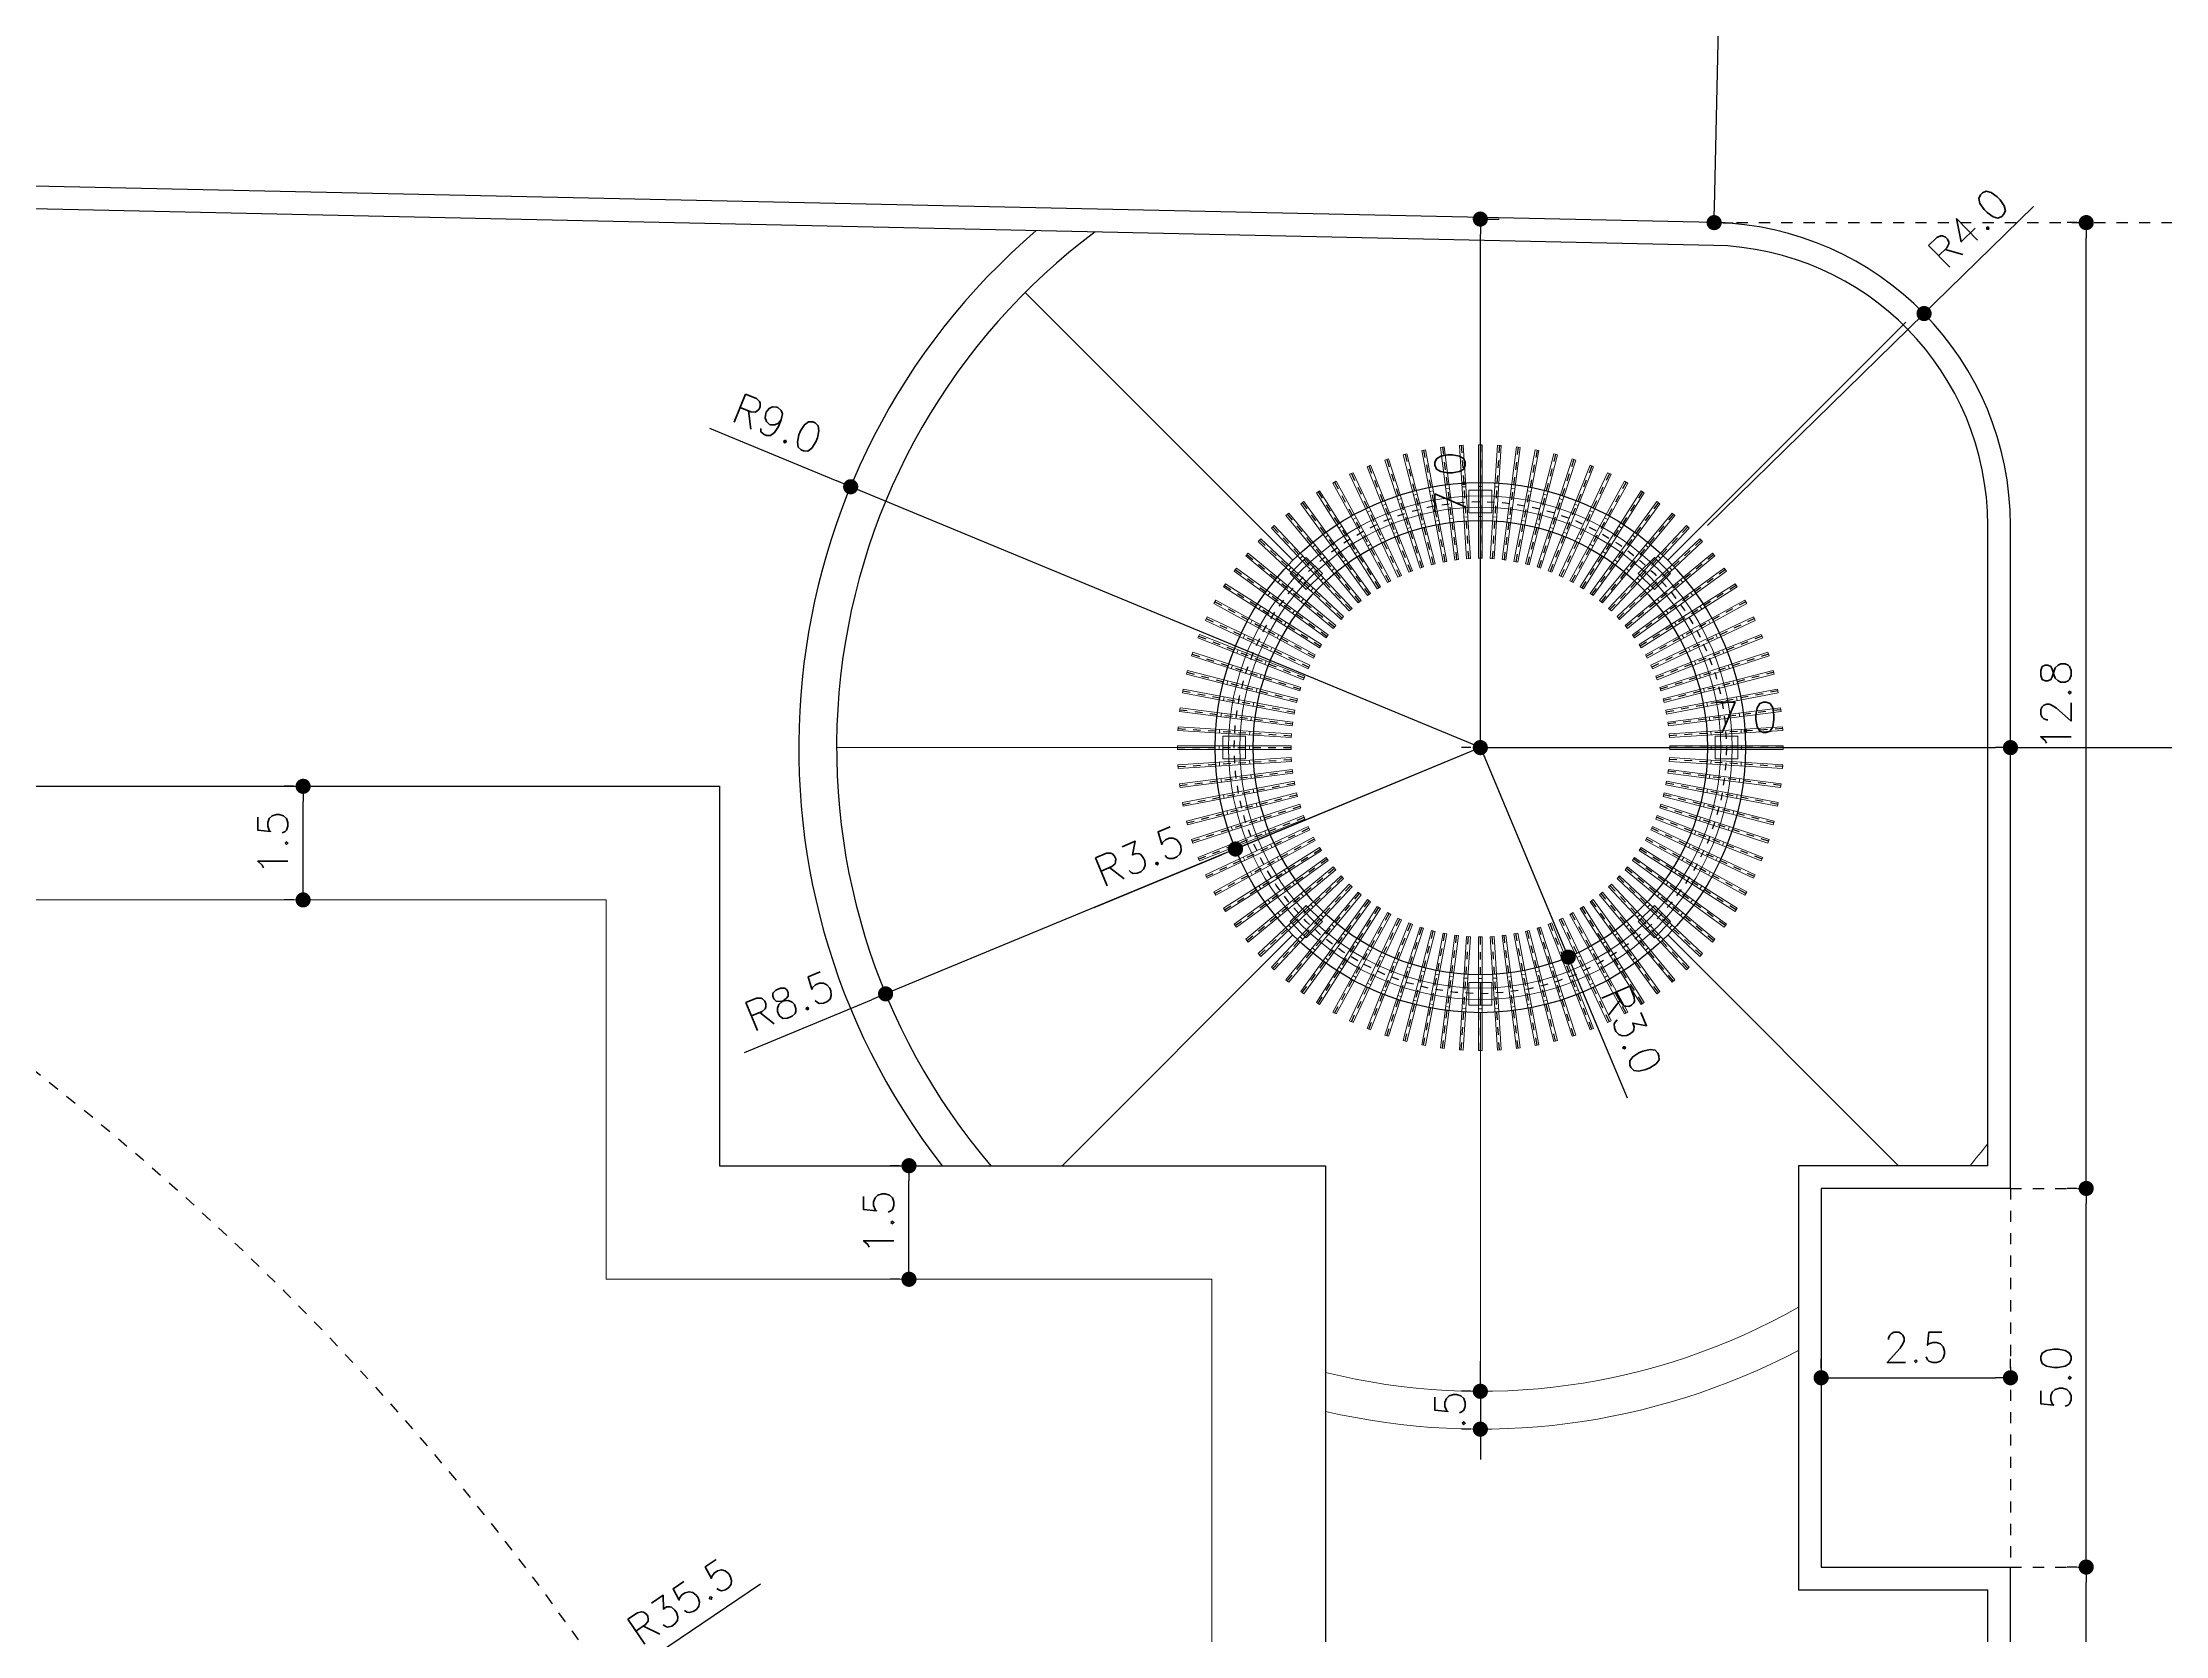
# Model space of a CAD drawing. Extents: x 387222 to 388513, y 9633222 to 9634061.
# Drawn here: x 388007.27 to 388035.3, y 9633347.17 to 9633368.2 of the extents above; entities that cross this region are included whole.
import ezdxf

# ---------------------------------------------------------------- set-up
doc = ezdxf.new("R2010")
doc.units = 0
doc.header["$LTSCALE"] = 0.049213
doc.header["$PDSIZE"] = -2.5
doc.linetypes.add('ACAD_PROJEÇÃO', pattern=[0.2, 0.1, -0.1])
doc.layers.get('Defpoints').update_dxf_attribs({"color": 8})
for name, color, linetype in [('AI-Cotas', 12, 'Continuous'), ('BANCO', 2, 'Continuous'), ('Camada 1', 7, 'Continuous'), ('MEIO-FIO', 3, 'Continuous'), ('P2', 2, 'Continuous'), ('PROJEÇÃO', 8, 'ACAD_PROJEÇÃO')]:
    doc.layers.add(name, color=color, linetype=linetype)
for name, color, linetype, lineweight in [('ARQ_ALVENARIA', 1, 'Continuous', 0), ('ARQ_PISO', 7, 'Continuous', 13), ('PERGOLA', 2, 'Continuous', 13), ('PILAR', 4, 'Continuous', 13), ('VIGA', 6, 'Continuous', 13)]:
    doc.layers.add(name, color=color, linetype=linetype, lineweight=lineweight)
doc.styles.add('RS200', font='romans.shx', dxfattribs={"height": 0.4})
doc.dimstyles.new('Cota 200', dxfattribs={"dimscale": 0.2, "dimtxt": 0.4, "dimasz": 1, "dimexe": 1.25, "dimexo": 0.625, "dimgap": 1, "dimtad": 1, "dimzin": 4, "dimdsep": 46, "dimtxsty": 'RS200', "dimblk": 'DOT', "dimcen": 0.1, "dimclrt": 2, "dimadec": 0, "dimazin": 0, "dimtfac": 1, "dimtix": 1, "dimtmove": 0, "dimatfit": 3, "dimldrblk": 'DOT', "dimfxl": 1, "dimarcsym": 0})

# ---------------------------------------------------------------- blocks, each defined once
blk = doc.blocks.new('_Dot')
at = {"color": 0, "linetype": 'ByBlock', "lineweight": -2}
blk.add_line((-0.5, 0), (-1, 0), dxfattribs=at)
at = {"color": 0, "linetype": 'ByBlock', "const_width": 0.5}
blk.add_lwpolyline([(-0.25, 0, 1), (0.25, 0, 1)], format="xyb", close=True, dxfattribs=at)
blk = doc.blocks.new('*D192')
at = {"layer": 'AI-Cotas', "color": 0, "lineweight": -2, "transparency": 16777216}
for p, q in [((388026.335, 9633365.871), (388026.507, 9633365.871)), ((388026.257, 9633359.091), (388026.257, 9633365.671)), ((388026.132, 9633358.891), (388026.007, 9633358.891))]:
    blk.add_line(p, q, dxfattribs=at)
at = {"layer": 'Defpoints', "color": 0, "transparency": 16777216}
for p in [(388026.21, 9633365.871), (388026.257, 9633365.871), (388026.257, 9633358.891)]:
    blk.add_point(p, dxfattribs=at)
at = {"layer": 'AI-Cotas', "color": 0, "lineweight": -2, "transparency": 16777216, "xscale": 0.2, "yscale": 0.2, "zscale": 0.2}
for p, rotation in [((388026.257, 9633365.871), 90), ((388026.257, 9633358.891), 270)]:
    blk.add_blockref('_Dot', p, dxfattribs=dict(at, rotation=rotation))
at = {"layer": 'AI-Cotas', "color": 2, "transparency": 16777216, "insert": (388025.857, 9633362.381), "char_height": 0.4, "attachment_point": 5, "rotation": 90, "style": 'RS200'}
blk.add_mtext('7.0', dxfattribs=at)
blk = doc.blocks.new('*D193')
at = {"layer": 'AI-Cotas', "color": 0, "lineweight": -2, "transparency": 16777216}
for p, q in [((388026.257, 9633359.016), (388026.257, 9633359.141)), ((388033.257, 9633359.016), (388033.257, 9633359.141)), ((388026.457, 9633358.891), (388033.057, 9633358.891))]:
    blk.add_line(p, q, dxfattribs=at)
at = {"layer": 'Defpoints', "color": 0, "transparency": 16777216}
for p in [(388026.257, 9633358.891), (388033.257, 9633358.891), (388033.257, 9633358.891)]:
    blk.add_point(p, dxfattribs=at)
at = {"layer": 'AI-Cotas', "color": 0, "lineweight": -2, "transparency": 16777216, "xscale": 0.2, "yscale": 0.2, "zscale": 0.2, "rotation": 180}
blk.add_blockref('_Dot', (388026.257, 9633358.891), dxfattribs=at)
at = {"layer": 'AI-Cotas', "color": 0, "lineweight": -2, "transparency": 16777216, "xscale": 0.2, "yscale": 0.2, "zscale": 0.2}
blk.add_blockref('_Dot', (388033.257, 9633358.891), dxfattribs=at)
at = {"layer": 'AI-Cotas', "color": 2, "transparency": 16777216, "insert": (388029.757, 9633359.291), "char_height": 0.4, "attachment_point": 5, "style": 'RS200'}
blk.add_mtext('7.0', dxfattribs=at)
blk = doc.blocks.new('*D194')
at = {"layer": 'AI-Cotas', "color": 0, "lineweight": -2, "transparency": 16777216}
for p, q in [((388026.257, 9633358.891), (388023.024, 9633357.552)), ((388021.158, 9633356.779), (388022.839, 9633357.475))]:
    blk.add_line(p, q, dxfattribs=at)
at = {"layer": 'Defpoints', "color": 0, "transparency": 16777216}
for p in [(388026.257, 9633358.891), (388023.024, 9633357.552)]:
    blk.add_point(p, dxfattribs=at)
at = {"layer": 'AI-Cotas', "color": 0, "lineweight": -2, "transparency": 16777216, "xscale": 0.2, "yscale": 0.2, "zscale": 0.2, "rotation": 22.49999988549815}
blk.add_blockref('_Dot', (388023.024, 9633357.552), dxfattribs=at)
at = {"layer": 'AI-Cotas', "color": 2, "transparency": 16777216, "insert": (388021.753, 9633357.459), "char_height": 0.4, "attachment_point": 5, "rotation": 22.5, "style": 'RS200'}
blk.add_mtext('R3.5', dxfattribs=at)
blk = doc.blocks.new('*D195')
at = {"layer": 'AI-Cotas', "color": 0, "lineweight": -2, "transparency": 16777216}
for p, q in [((388026.257, 9633358.891), (388027.418, 9633356.125)), ((388028.199, 9633354.263), (388027.495, 9633355.941))]:
    blk.add_line(p, q, dxfattribs=at)
at = {"layer": 'Defpoints', "color": 0, "transparency": 16777216}
for p in [(388026.257, 9633358.891), (388027.418, 9633356.125)]:
    blk.add_point(p, dxfattribs=at)
at = {"layer": 'AI-Cotas', "color": 0, "lineweight": -2, "transparency": 16777216, "xscale": 0.2, "yscale": 0.2, "zscale": 0.2, "rotation": 112.756513708396}
blk.add_blockref('_Dot', (388027.418, 9633356.125), dxfattribs=at)
at = {"layer": 'AI-Cotas', "color": 2, "transparency": 16777216, "insert": (388028.255, 9633355.164), "char_height": 0.4, "attachment_point": 5, "rotation": 292.7565, "style": 'RS200'}
blk.add_mtext('R3.0', dxfattribs=at)
blk = doc.blocks.new('*D196')
at = {"layer": 'AI-Cotas', "color": 0, "lineweight": -2, "transparency": 16777216}
for p, q in [((388016.077, 9633363.108), (388017.758, 9633362.412)), ((388026.257, 9633358.891), (388017.943, 9633362.336))]:
    blk.add_line(p, q, dxfattribs=at)
at = {"layer": 'Defpoints', "color": 0, "transparency": 16777216}
for p in [(388017.943, 9633362.336), (388026.257, 9633358.891)]:
    blk.add_point(p, dxfattribs=at)
at = {"layer": 'AI-Cotas', "color": 0, "lineweight": -2, "transparency": 16777216, "xscale": 0.2, "yscale": 0.2, "zscale": 0.2, "rotation": 337.5000001521408}
blk.add_blockref('_Dot', (388017.943, 9633362.336), dxfattribs=at)
at = {"layer": 'AI-Cotas', "color": 2, "transparency": 16777216, "insert": (388016.978, 9633363.168), "char_height": 0.4, "attachment_point": 5, "rotation": 337.5, "style": 'RS200'}
blk.add_mtext('R9.0', dxfattribs=at)
blk = doc.blocks.new('*D197')
at = {"layer": 'AI-Cotas', "color": 0, "lineweight": -2, "transparency": 16777216}
for p, q in [((388026.257, 9633358.891), (388018.404, 9633355.639)), ((388016.539, 9633354.866), (388018.22, 9633355.562))]:
    blk.add_line(p, q, dxfattribs=at)
at = {"layer": 'Defpoints', "color": 0, "transparency": 16777216}
for p in [(388026.257, 9633358.891), (388018.404, 9633355.639)]:
    blk.add_point(p, dxfattribs=at)
at = {"layer": 'AI-Cotas', "color": 0, "lineweight": -2, "transparency": 16777216, "xscale": 0.2, "yscale": 0.2, "zscale": 0.2, "rotation": 22.50000003143309}
blk.add_blockref('_Dot', (388018.404, 9633355.639), dxfattribs=at)
at = {"layer": 'AI-Cotas', "color": 2, "transparency": 16777216, "insert": (388017.134, 9633355.545), "char_height": 0.4, "attachment_point": 5, "rotation": 22.5, "style": 'RS200'}
blk.add_mtext('R8.5', dxfattribs=at)
blk = doc.blocks.new('*D214')
at = {"layer": 'AI-Cotas', "color": 0, "lineweight": -2, "transparency": 16777216}
for p, q in [((388016.754, 9633347.842), (388014.932, 9633346.61)), ((387985.356, 9633326.616), (388014.766, 9633346.498))]:
    blk.add_line(p, q, dxfattribs=at)
at = {"layer": 'Defpoints', "color": 0, "transparency": 16777216}
for p in [(388014.766, 9633346.498), (387985.356, 9633326.616)]:
    blk.add_point(p, dxfattribs=at)
at = {"layer": 'AI-Cotas', "color": 0, "lineweight": -2, "transparency": 16777216, "xscale": 0.2, "yscale": 0.2, "zscale": 0.2, "rotation": 214.0598593126292}
blk.add_blockref('_Dot', (388014.766, 9633346.498), dxfattribs=at)
at = {"layer": 'AI-Cotas', "color": 2, "transparency": 16777216, "insert": (388015.702, 9633347.614), "char_height": 0.4, "attachment_point": 5, "rotation": 34.0599, "style": 'RS200'}
blk.add_mtext('R35.5', dxfattribs=at)
blk = doc.blocks.new('*D223')
at = {"layer": 'AI-Cotas', "color": 0, "lineweight": -2, "transparency": 16777216}
for p, q in [((388033.56, 9633366.035), (388032.259, 9633364.763)), ((388029.257, 9633361.825), (388032.116, 9633364.623))]:
    blk.add_line(p, q, dxfattribs=at)
at = {"layer": 'Defpoints', "color": 0, "transparency": 16777216}
for p in [(388032.116, 9633364.623), (388029.257, 9633361.825)]:
    blk.add_point(p, dxfattribs=at)
at = {"layer": 'AI-Cotas', "color": 0, "lineweight": -2, "transparency": 16777216, "xscale": 0.2, "yscale": 0.2, "zscale": 0.2, "rotation": 224.3775025752357}
blk.add_blockref('_Dot', (388032.116, 9633364.623), dxfattribs=at)
at = {"layer": 'AI-Cotas', "color": 2, "transparency": 16777216, "insert": (388032.701, 9633365.755), "char_height": 0.4, "attachment_point": 5, "rotation": 44.3775, "style": 'RS200'}
blk.add_mtext('R4.0', dxfattribs=at)
blk = doc.blocks.new('*D231')
at = {"layer": 'AI-Cotas', "color": 0, "lineweight": -2, "transparency": 16777216}
for p, q in [((388029.643, 9633373.82), (388029.768, 9633373.817)), ((388029.349, 9633366.024), (388029.514, 9633373.622)), ((388029.469, 9633365.822), (388029.594, 9633365.819))]:
    blk.add_line(p, q, dxfattribs=at)
at = {"layer": 'Defpoints', "color": 0, "transparency": 16777216}
for p in [(388029.518, 9633373.822), (388029.518, 9633373.822), (388029.344, 9633365.824)]:
    blk.add_point(p, dxfattribs=at)
at = {"layer": 'AI-Cotas', "color": 0, "lineweight": -2, "transparency": 16777216, "xscale": 0.2, "yscale": 0.2, "zscale": 0.2}
for p, rotation in [((388029.518, 9633373.822), 88.75500566624338), ((388029.344, 9633365.824), 268.7550056662434)]:
    blk.add_blockref('_Dot', p, dxfattribs=dict(at, rotation=rotation))
at = {"layer": 'AI-Cotas', "color": 2, "transparency": 16777216, "insert": (388029.031, 9633369.832), "char_height": 0.4, "attachment_point": 5, "rotation": 88.755, "style": 'RS200'}
blk.add_mtext('8.0', dxfattribs=at)
blk = doc.blocks.new('*D242')
at = {"layer": 'AI-Cotas', "color": 0, "lineweight": -2, "transparency": 16777216}
for p, q in [((388033.257, 9633359.016), (388033.257, 9633359.141)), ((388041.257, 9633359.016), (388041.257, 9633359.141)), ((388033.457, 9633358.891), (388041.057, 9633358.891))]:
    blk.add_line(p, q, dxfattribs=at)
at = {"layer": 'Defpoints', "color": 0, "transparency": 16777216}
for p in [(388033.257, 9633358.891), (388041.257, 9633358.891), (388041.257, 9633358.891)]:
    blk.add_point(p, dxfattribs=at)
at = {"layer": 'AI-Cotas', "color": 0, "lineweight": -2, "transparency": 16777216, "xscale": 0.2, "yscale": 0.2, "zscale": 0.2, "rotation": 180}
blk.add_blockref('_Dot', (388033.257, 9633358.891), dxfattribs=at)
at = {"layer": 'AI-Cotas', "color": 0, "lineweight": -2, "transparency": 16777216, "xscale": 0.2, "yscale": 0.2, "zscale": 0.2}
blk.add_blockref('_Dot', (388041.257, 9633358.891), dxfattribs=at)
at = {"layer": 'AI-Cotas', "color": 2, "transparency": 16777216, "insert": (388037.257, 9633359.291), "char_height": 0.4, "attachment_point": 5, "style": 'RS200'}
blk.add_mtext('8.0', dxfattribs=at)
blk = doc.blocks.new('*D288')
at = {"layer": 'AI-Cotas', "color": 0, "lineweight": -2, "transparency": 16777216}
for p, q in [((388034.132, 9633348.07), (388034.007, 9633348.07)), ((388034.257, 9633340.87), (388034.257, 9633347.87)), ((388034.132, 9633340.67), (388034.007, 9633340.67))]:
    blk.add_line(p, q, dxfattribs=at)
at = {"layer": 'Defpoints', "color": 0, "transparency": 16777216}
for p in [(388034.257, 9633348.07), (388034.257, 9633348.07), (388034.257, 9633340.67)]:
    blk.add_point(p, dxfattribs=at)
at = {"layer": 'AI-Cotas', "color": 0, "lineweight": -2, "transparency": 16777216, "xscale": 0.2, "yscale": 0.2, "zscale": 0.2}
for p, rotation in [((388034.257, 9633348.07), 90), ((388034.257, 9633340.67), 270)]:
    blk.add_blockref('_Dot', p, dxfattribs=dict(at, rotation=rotation))
at = {"layer": 'AI-Cotas', "color": 2, "transparency": 16777216, "insert": (388033.857, 9633344.37), "char_height": 0.4, "attachment_point": 5, "rotation": 90, "style": 'RS200'}
blk.add_mtext('7.4', dxfattribs=at)
blk = doc.blocks.new('*D289')
at = {"layer": 'AI-Cotas', "color": 0, "lineweight": -2, "transparency": 16777216}
for p, q in [((388034.132, 9633353.07), (388034.007, 9633353.07)), ((388034.257, 9633348.27), (388034.257, 9633352.87)), ((388034.132, 9633348.07), (388034.007, 9633348.07))]:
    blk.add_line(p, q, dxfattribs=at)
at = {"layer": 'Defpoints', "color": 0, "transparency": 16777216}
for p in [(388034.257, 9633353.07), (388034.257, 9633353.07), (388034.257, 9633348.07)]:
    blk.add_point(p, dxfattribs=at)
at = {"layer": 'AI-Cotas', "color": 0, "lineweight": -2, "transparency": 16777216, "xscale": 0.2, "yscale": 0.2, "zscale": 0.2}
for p, rotation in [((388034.257, 9633353.07), 90), ((388034.257, 9633348.07), 270)]:
    blk.add_blockref('_Dot', p, dxfattribs=dict(at, rotation=rotation))
at = {"layer": 'AI-Cotas', "color": 2, "transparency": 16777216, "insert": (388033.857, 9633350.57), "char_height": 0.4, "attachment_point": 5, "rotation": 90, "style": 'RS200'}
blk.add_mtext('5.0', dxfattribs=at)
blk = doc.blocks.new('*D290')
at = {"layer": 'AI-Cotas', "color": 0, "lineweight": -2, "transparency": 16777216}
for p, q in [((388034.132, 9633365.824), (388034.007, 9633365.824)), ((388034.257, 9633353.27), (388034.257, 9633365.624)), ((388034.132, 9633353.07), (388034.007, 9633353.07))]:
    blk.add_line(p, q, dxfattribs=at)
at = {"layer": 'Defpoints', "color": 0, "transparency": 16777216}
for p in [(388034.257, 9633365.824), (388034.257, 9633365.824), (388034.257, 9633353.07)]:
    blk.add_point(p, dxfattribs=at)
at = {"layer": 'AI-Cotas', "color": 0, "lineweight": -2, "transparency": 16777216, "xscale": 0.2, "yscale": 0.2, "zscale": 0.2}
for p, rotation in [((388034.257, 9633365.824), 90), ((388034.257, 9633353.07), 270)]:
    blk.add_blockref('_Dot', p, dxfattribs=dict(at, rotation=rotation))
at = {"layer": 'AI-Cotas', "color": 2, "transparency": 16777216, "insert": (388033.857, 9633359.447), "char_height": 0.4, "attachment_point": 5, "rotation": 90, "style": 'RS200'}
blk.add_mtext('12.8', dxfattribs=at)
blk = doc.blocks.new('*D292')
at = {"layer": 'AI-Cotas', "color": 0, "lineweight": -2, "transparency": 16777216}
for p, q in [((388030.757, 9633350.695), (388030.757, 9633350.82)), ((388033.257, 9633350.695), (388033.257, 9633350.82)), ((388030.957, 9633350.57), (388033.057, 9633350.57))]:
    blk.add_line(p, q, dxfattribs=at)
at = {"layer": 'Defpoints', "color": 0, "transparency": 16777216}
for p in [(388030.757, 9633350.57), (388033.257, 9633350.57), (388033.257, 9633350.57)]:
    blk.add_point(p, dxfattribs=at)
at = {"layer": 'AI-Cotas', "color": 0, "lineweight": -2, "transparency": 16777216, "xscale": 0.2, "yscale": 0.2, "zscale": 0.2, "rotation": 180}
blk.add_blockref('_Dot', (388030.757, 9633350.57), dxfattribs=at)
at = {"layer": 'AI-Cotas', "color": 0, "lineweight": -2, "transparency": 16777216, "xscale": 0.2, "yscale": 0.2, "zscale": 0.2}
blk.add_blockref('_Dot', (388033.257, 9633350.57), dxfattribs=at)
at = {"layer": 'AI-Cotas', "color": 2, "transparency": 16777216, "insert": (388032.007, 9633350.97), "char_height": 0.4, "attachment_point": 5, "style": 'RS200'}
blk.add_mtext('2.5', dxfattribs=at)
blk = doc.blocks.new('*D299')
at = {"layer": 'AI-Cotas', "color": 0, "lineweight": -2, "transparency": 16777216}
for p, q in [((388018.588, 9633353.37), (388018.463, 9633353.37)), ((388018.713, 9633352.07), (388018.713, 9633353.17)), ((388018.588, 9633351.87), (388018.463, 9633351.87))]:
    blk.add_line(p, q, dxfattribs=at)
at = {"layer": 'Defpoints', "color": 0, "transparency": 16777216}
for p in [(388018.713, 9633353.37), (388018.713, 9633353.37), (388018.713, 9633351.87)]:
    blk.add_point(p, dxfattribs=at)
at = {"layer": 'AI-Cotas', "color": 0, "lineweight": -2, "transparency": 16777216, "xscale": 0.2, "yscale": 0.2, "zscale": 0.2}
for p, rotation in [((388018.713, 9633353.37), 90), ((388018.713, 9633351.87), 270)]:
    blk.add_blockref('_Dot', p, dxfattribs=dict(at, rotation=rotation))
at = {"layer": 'AI-Cotas', "color": 2, "transparency": 16777216, "insert": (388018.313, 9633352.62), "char_height": 0.4, "attachment_point": 5, "rotation": 90, "style": 'RS200'}
blk.add_mtext('1.5', dxfattribs=at)
blk = doc.blocks.new('*D300')
at = {"layer": 'AI-Cotas', "color": 0, "lineweight": -2, "transparency": 16777216}
for p, q in [((388010.588, 9633358.38), (388010.463, 9633358.38)), ((388010.713, 9633357.08), (388010.713, 9633358.18)), ((388010.588, 9633356.88), (388010.463, 9633356.88))]:
    blk.add_line(p, q, dxfattribs=at)
at = {"layer": 'Defpoints', "color": 0, "transparency": 16777216}
for p in [(388010.713, 9633358.38), (388010.713, 9633358.38), (388010.713, 9633356.88)]:
    blk.add_point(p, dxfattribs=at)
at = {"layer": 'AI-Cotas', "color": 0, "lineweight": -2, "transparency": 16777216, "xscale": 0.2, "yscale": 0.2, "zscale": 0.2}
for p, rotation in [((388010.713, 9633358.38), 90), ((388010.713, 9633356.88), 270)]:
    blk.add_blockref('_Dot', p, dxfattribs=dict(at, rotation=rotation))
at = {"layer": 'AI-Cotas', "color": 2, "transparency": 16777216, "insert": (388010.313, 9633357.63), "char_height": 0.4, "attachment_point": 5, "rotation": 90, "style": 'RS200'}
blk.add_mtext('1.5', dxfattribs=at)
blk = doc.blocks.new('Pergola')
at = {"layer": 'PERGOLA'}
blk.add_lwpolyline([(0.025, 0.75), (-0.025, 0.75), (-0.025, -0.75), (0.025, -0.75)], close=True, dxfattribs=at)
for points in [[(-0.025, 0.2), (0.025, 0.2)], [(-0.025, -0.2), (0.025, -0.2)]]:
    blk.add_lwpolyline(points, dxfattribs=at)
at = {"layer": 'PROJEÇÃO'}
blk.add_lwpolyline([(0, 0.75), (0, -0.75)], dxfattribs=at)
blk = doc.blocks.new('CAR 02')
blk.add_lwpolyline([(0, -3.1), (0, -3.4)])
blk.add_point((0, 0))
at = {"layer": 'BANCO'}
for radius in [3.5, 3]:
    blk.add_circle((0, 0), radius, dxfattribs=at)
at = {"layer": 'PERGOLA'}
blk.add_lwpolyline([(0.477, -3.972), (0.526, -3.965), (0.338, -2.477), (0.289, -2.483)], close=True, dxfattribs=at)
for points in [[(0.407, -3.023), (0.357, -3.029)], [(0.457, -3.42), (0.408, -3.426)]]:
    blk.add_lwpolyline(points, dxfattribs=at)
at = {"layer": 'PILAR'}
for points in [[(-0.15, 3.1), (0.15, 3.1), (0.15, 3.4), (-0.15, 3.4)], [(-2.298, 2.086), (-2.086, 2.298), (-2.298, 2.51), (-2.51, 2.298)], [(2.086, 2.298), (2.298, 2.086), (2.51, 2.298), (2.298, 2.51)], [(-3.1, -0.15), (-3.1, 0.15), (-3.4, 0.15), (-3.4, -0.15)], [(3.1, 0.15), (3.1, -0.15), (3.4, -0.15), (3.4, 0.15)], [(-2.086, -2.298), (-2.298, -2.086), (-2.51, -2.298), (-2.298, -2.51)], [(2.298, -2.086), (2.086, -2.298), (2.298, -2.51), (2.51, -2.298)], [(0.15, -3.1), (-0.15, -3.1), (-0.15, -3.4), (0.15, -3.4)]]:
    blk.add_lwpolyline(points, close=True, dxfattribs=at)
at = {"layer": 'PROJEÇÃO'}
blk.add_lwpolyline([(0.501, -3.968), (0.313, -2.48)], dxfattribs=at)
blk.add_circle((0, 0), 3.25, dxfattribs=at)
at = {"layer": 'VIGA'}
for radius in [3.325, 3.175]:
    blk.add_circle((0, 0), radius, dxfattribs=at)
at = {"layer": 'PERGOLA'}
for p, rotation in [((-0.609, 3.192), 10.80000000000001), ((-0.407, 3.224), 7.200000000000002), ((-0.204, 3.244), 3.600000000000009), ((0.204, 3.244), 356.4), ((0.407, 3.224), 352.8000000000001), ((0.609, 3.192), 349.2000000000001), ((-1.196, 3.022), 21.6), ((-1.004, 3.091), 18), ((-0.808, 3.148), 14.4), ((0.808, 3.148), 345.6), ((1.004, 3.091), 342), ((1.196, 3.022), 338.4), ((-1.741, 2.744), 32.39999999999999), ((-1.566, 2.848), 28.8), ((-1.384, 2.941), 25.20000000000001), ((1.384, 2.941), 334.8), ((1.566, 2.848), 331.2), ((1.741, 2.744), 327.6000000000001), ((-2.072, 2.504), 39.60000000000002), ((-1.91, 2.629), 36.00000000000001), ((1.91, 2.629), 324), ((2.072, 2.504), 320.4), ((-2.225, 2.369), 43.20000000000002), ((2.225, 2.369), 316.8000000000001), ((-2.504, 2.072), 50.40000000000002), ((-2.369, 2.225), 46.79999999999999), ((2.369, 2.225), 313.2), ((2.504, 2.072), 309.6), ((-2.629, 1.91), 54.00000000000001), ((2.629, 1.91), 306.0000000000001), ((-2.744, 1.741), 57.60000000000002), ((2.744, 1.741), 302.4), ((-2.941, 1.384), 64.79999999999998), ((-2.848, 1.566), 61.20000000000001), ((2.848, 1.566), 298.8), ((2.941, 1.384), 295.2), ((-3.022, 1.196), 68.40000000000002), ((3.022, 1.196), 291.6), ((-3.091, 1.004), 72), ((3.091, 1.004), 288), ((-3.148, 0.808), 75.60000000000001), ((3.148, 0.808), 284.4), ((-3.192, 0.609), 79.20000000000002), ((3.192, 0.609), 280.8), ((-3.224, 0.407), 82.8), ((3.224, 0.407), 277.2), ((-3.25, 0), 90), ((-3.244, 0.204), 86.40000000000002), ((3.244, 0.204), 273.6), ((3.25, 0), 270), ((-3.244, -0.204), 93.60000000000001), ((3.244, -0.204), 266.4), ((-3.224, -0.407), 97.2), ((-3.192, -0.609), 100.8), ((3.192, -0.609), 259.1999999999999), ((3.224, -0.407), 262.8), ((-3.148, -0.808), 104.4), ((-3.091, -1.004), 108), ((3.091, -1.004), 252), ((3.148, -0.808), 255.6), ((-3.022, -1.196), 111.6), ((-2.941, -1.384), 115.2), ((2.941, -1.384), 244.8), ((3.022, -1.196), 248.4), ((-2.848, -1.566), 118.8), ((-2.744, -1.741), 122.4), ((2.744, -1.741), 237.6), ((2.848, -1.566), 241.2), ((-2.629, -1.91), 126), ((-2.504, -2.072), 129.6), ((2.504, -2.072), 230.4), ((2.629, -1.91), 234), ((-2.369, -2.225), 133.2), ((-2.225, -2.369), 136.8), ((-2.072, -2.504), 140.4), ((2.072, -2.504), 219.6), ((2.225, -2.369), 223.2), ((2.369, -2.225), 226.8), ((-1.91, -2.629), 144), ((-1.741, -2.744), 147.6), ((-1.566, -2.848), 151.2), ((1.566, -2.848), 208.8), ((1.741, -2.744), 212.4), ((1.91, -2.629), 216), ((-1.384, -2.941), 154.8), ((-1.196, -3.022), 158.4), ((-1.004, -3.091), 162), ((-0.808, -3.148), 165.6), ((-0.609, -3.192), 169.2), ((-0.407, -3.224), 172.8), ((-0.204, -3.244), 176.4), ((0, -3.25), 180), ((0.204, -3.244), 183.5999999999999), ((0.609, -3.192), 190.8), ((0.808, -3.148), 194.4), ((1.004, -3.091), 198), ((1.196, -3.022), 201.6), ((1.384, -2.941), 205.2)]:
    blk.add_blockref('Pergola', p, dxfattribs=dict(at, rotation=rotation))
blk.add_blockref('Pergola', (0, 3.25), dxfattribs=at)
blk = doc.blocks.new('*D579')
at = {"layer": 'AI-Cotas', "color": 0, "lineweight": -2, "transparency": 16777216}
for p, q in [((388026.257, 9633350.591), (388026.257, 9633350.791)), ((388026.132, 9633350.391), (388026.007, 9633350.391)), ((388026.257, 9633350.391), (388026.257, 9633349.891)), ((388026.132, 9633349.891), (388026.007, 9633349.891)), ((388026.257, 9633349.691), (388026.257, 9633349.491))]:
    blk.add_line(p, q, dxfattribs=at)
at = {"layer": 'Defpoints', "color": 0, "transparency": 16777216}
for p in [(388026.257, 9633350.391), (388026.257, 9633349.891), (388026.257, 9633349.891)]:
    blk.add_point(p, dxfattribs=at)
at = {"layer": 'AI-Cotas', "color": 0, "lineweight": -2, "transparency": 16777216, "xscale": 0.2, "yscale": 0.2, "zscale": 0.2}
for p, rotation in [((388026.257, 9633350.391), 270), ((388026.257, 9633349.891), 90)]:
    blk.add_blockref('_Dot', p, dxfattribs=dict(at, rotation=rotation))
at = {"layer": 'AI-Cotas', "color": 2, "transparency": 16777216, "insert": (388025.857, 9633350.141), "char_height": 0.4, "attachment_point": 5, "rotation": 90, "style": 'RS200'}
blk.add_mtext('.5', dxfattribs=at)

msp = doc.modelspace()

# ---------------------------------------------------------------- linework, layer by layer
at = {"layer": 'ARQ_ALVENARIA'}
msp.add_lwpolyline([(388006.713, 9633331.86), (388006.713, 9633339.37), (387986.713, 9633339.37), (387986.713, 9633349.37), (388006.713, 9633349.37), (388006.713, 9633356.88), (388014.713, 9633356.88), (388014.713, 9633351.87), (388022.713, 9633351.87), (388022.713, 9633336.87), (388014.713, 9633336.87), (388014.713, 9633331.86)], close=True, dxfattribs=at)
at = {"layer": 'ARQ_PISO'}
for points in [[(388026.257, 9633362.391), (388026.257, 9633365.571)], [(388023.783, 9633361.366), (388020.247, 9633364.902)], [(388028.732, 9633361.366), (388031.874, 9633364.508)], [(388022.757, 9633358.891), (388017.757, 9633358.891)], [(388029.757, 9633358.891), (388032.957, 9633358.891)], [(388023.783, 9633356.417), (388020.736, 9633353.37)], [(388028.732, 9633356.417), (388031.778, 9633353.37)], [(388026.257, 9633355.391), (388026.257, 9633350.391)]]:
    msp.add_lwpolyline(points, dxfattribs=at)
for radius in [3.5, 3]:
    msp.add_circle((388026.257, 9633358.891), radius, dxfattribs=at)
for radius, start, end in [(8.5, 319.4937, 322.0209), (8.5, 256.0815, 299.6116), (9, 256.869, 297.8181)]:
    msp.add_arc((388026.257, 9633358.891), radius, start, end, dxfattribs=at)
at = {"layer": 'Camada 1'}
for radius, start, end in [(9, 130.6594, 217.8391), (8.5, 126.7522, 220.5063)]:
    msp.add_arc((388026.257, 9633358.891), radius, start, end, dxfattribs=at)
at = {"layer": 'MEIO-FIO'}
for points in [[(388033.257, 9633353.07), (388033.257, 9633361.825, 0.407863), (388029.344, 9633365.824), (388006.535, 9633366.32), (387987.171, 9633366.746), (387980.619, 9633366.903), (387948.739, 9633367.53, 0.412923), (387944.661, 9633363.628), (387943.804, 9633328.072, 0.425435), (387947.859, 9633323.976), (387962.233, 9633324.178)], [(388032.957, 9633353.37), (388032.957, 9633361.825, 0.407863), (388029.338, 9633365.524), (388006.528, 9633366.02), (387987.164, 9633366.446), (387980.612, 9633366.603), (387948.733, 9633367.23, 0.412923), (387944.961, 9633363.62), (387944.104, 9633328.065, 0.425435), (387947.855, 9633324.276), (387962.105, 9633324.477)]]:
    msp.add_lwpolyline(points, format="xyb", dxfattribs=at)
for points in [[(388032.957, 9633353.37), (388030.457, 9633353.37), (388030.457, 9633347.77), (388032.957, 9633347.77)], [(388033.257, 9633353.07), (388030.757, 9633353.07), (388030.757, 9633348.07), (388033.257, 9633348.07)], [(388033.257, 9633340.67), (388033.257, 9633348.07)], [(388032.957, 9633340.97), (388032.957, 9633347.77)]]:
    msp.add_lwpolyline(points, dxfattribs=at)
at = {"layer": 'P2'}
msp.add_lwpolyline([(388005.213, 9633353.67), (388005.213, 9633358.38), (388016.213, 9633358.38), (388016.213, 9633353.37), (388024.213, 9633353.37), (388024.213, 9633335.37), (388016.213, 9633335.37), (388016.213, 9633330.36), (388005.213, 9633330.36), (388005.213, 9633335.07)], dxfattribs=at)
at = {"layer": 'PROJEÇÃO', "ltscale": 30}
for points in [[(388029.344, 9633365.824), (388048.913, 9633365.824)], [(388033.257, 9633353.07), (388034.257, 9633353.07)], [(388033.257, 9633353.07), (388033.257, 9633348.07)], [(388033.257, 9633348.07), (388034.257, 9633348.07)]]:
    msp.add_lwpolyline(points, dxfattribs=at)
msp.add_circle((387985.356, 9633326.616), 35.5, dxfattribs=at)

# ---------------------------------------------------------------- block references
msp.add_blockref('CAR 02', (388026.257, 9633358.891))

# ---------------------------------------------------------------- dimensions: what is measured, and where the dimension line sits
at = {"layer": 'AI-Cotas'}
for p1, p2, picture, middle in [((388029.344, 9633365.824), (388029.518, 9633373.822), '*D231', (388029.031, 9633369.832)), ((388026.257, 9633350.391), (388026.257, 9633349.891), '*D579', (388025.857, 9633350.141))]:
    dim = msp.add_aligned_dim(p1=p1, p2=p2, distance=0, dimstyle='Cota 200', override={"dimdec": 1}, dxfattribs=at)
    dim.commit()
    dim.dimension.update_dxf_attribs({"geometry": picture, "text_midpoint": middle})
for center, mpoint, picture, middle in [((388029.257, 9633361.825), (388032.116, 9633364.623), '*D223', (388032.701, 9633365.755)), ((388026.257, 9633358.891), (388017.943, 9633362.336), '*D196', (388016.978, 9633363.168)), ((388026.257, 9633358.891), (388018.404, 9633355.639), '*D197', (388017.134, 9633355.545)), ((388026.257, 9633358.891), (388023.024, 9633357.552), '*D194', (388021.753, 9633357.459)), ((388026.257, 9633358.891), (388027.418, 9633356.125), '*D195', (388028.255, 9633355.164)), ((387985.356, 9633326.616), (388014.766, 9633346.498), '*D214', (388015.702, 9633347.614))]:
    dim = msp.add_radius_dim(center=center, mpoint=mpoint, dimstyle='Cota 200', override={"dimdec": 1}, dxfattribs=at)
    dim.commit()
    dim.dimension.update_dxf_attribs({"geometry": picture, "text_midpoint": middle})
for base, p1, p2, picture, middle in [((388026.257, 9633365.871), (388026.257, 9633358.891), (388026.21, 9633365.871), '*D192', (388025.857, 9633362.381)), ((388034.257, 9633365.824), (388034.257, 9633353.07), (388034.257, 9633365.824), '*D290', (388033.857, 9633359.447)), ((388010.713, 9633358.38), (388010.713, 9633356.88), (388010.713, 9633358.38), '*D300', (388010.313, 9633357.63)), ((388018.713, 9633353.37), (388018.713, 9633351.87), (388018.713, 9633353.37), '*D299', (388018.313, 9633352.62)), ((388034.257, 9633353.07), (388034.257, 9633348.07), (388034.257, 9633353.07), '*D289', (388033.857, 9633350.57)), ((388034.257, 9633348.07), (388034.257, 9633340.67), (388034.257, 9633348.07), '*D288', (388033.857, 9633344.37))]:
    dim = msp.add_linear_dim(base=base, p1=p1, p2=p2, angle=90, dimstyle='Cota 200', override={"dimdec": 1}, dxfattribs=at)
    dim.commit()
    dim.dimension.update_dxf_attribs({"geometry": picture, "text_midpoint": middle})
for base, p1, p2, picture, middle in [((388033.257, 9633358.891), (388026.257, 9633358.891), (388033.257, 9633358.891), '*D193', (388029.757, 9633359.291)), ((388041.257, 9633358.891), (388033.257, 9633358.891), (388041.257, 9633358.891), '*D242', (388037.257, 9633359.291)), ((388033.257, 9633350.57), (388030.757, 9633350.57), (388033.257, 9633350.57), '*D292', (388032.007, 9633350.97))]:
    dim = msp.add_linear_dim(base=base, p1=p1, p2=p2, dimstyle='Cota 200', override={"dimdec": 1}, dxfattribs=at)
    dim.commit()
    dim.dimension.update_dxf_attribs({"geometry": picture, "text_midpoint": middle})

doc.saveas('drawing.dxf')
